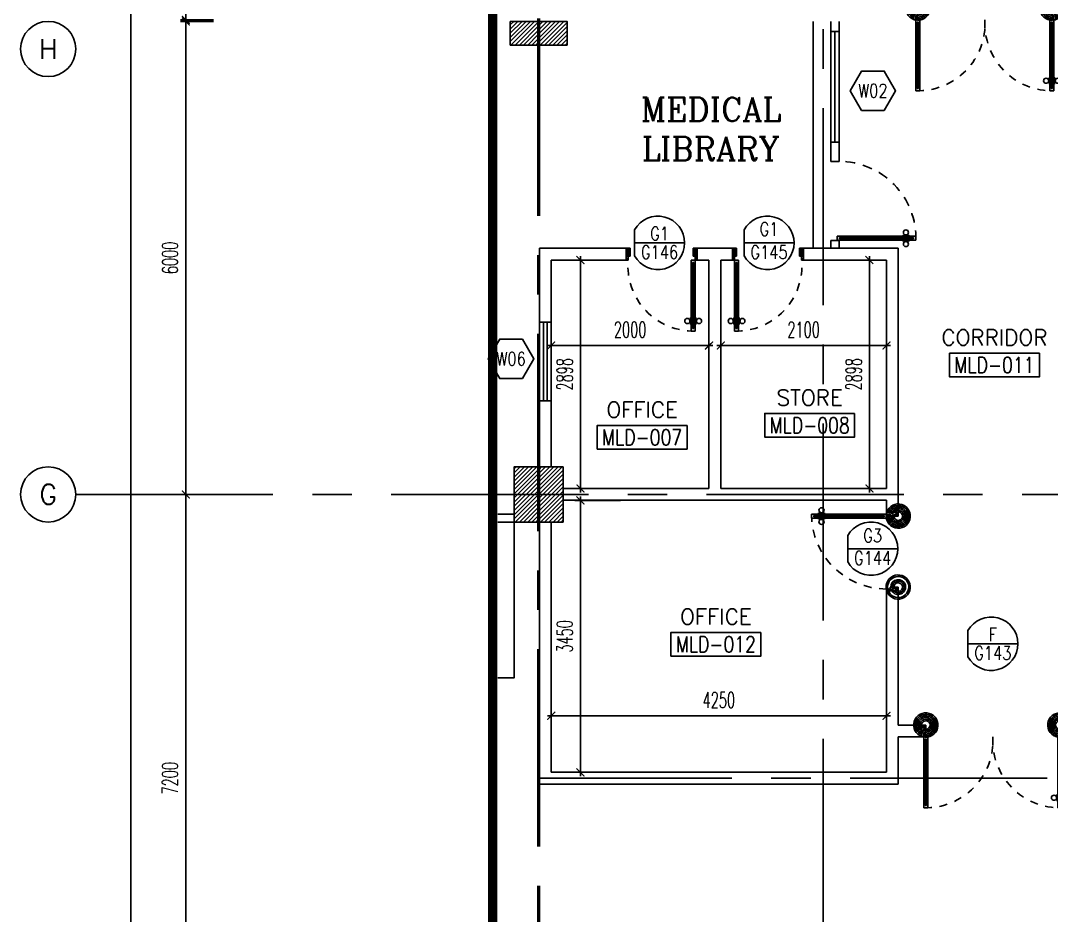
# Model space of a CAD drawing. Extents: x 417866.9 to 417960.2, y 43448 to 43538.2.
# Drawn here: x 417866.92 to 417879.99, y 43483.13 to 43494.48 of the extents above; entities that cross this region are included whole.
import ezdxf
from ezdxf.enums import TextEntityAlignment as Align

# ---------------------------------------------------------------- set-up
doc = ezdxf.new("R2010")
doc.units = 0
doc.header["$MEASUREMENT"] = 0
doc.header["$PDMODE"] = 3
doc.header["$PDSIZE"] = 0.1
for name, pattern in [('CENTER2', [1.125, 0.75, -0.125, 0.125, -0.125]), ('CENTERX2', [4, 2.5, -0.5, 0.5, -0.5]), ('HIDDEN', [0.375, 0.25, -0.125])]:
    doc.linetypes.add(name, pattern=pattern)
doc.layers.get('0').update_dxf_attribs({"linetype": 'CONTINUOUS'})
doc.layers.get('DEFPOINTS').update_dxf_attribs({"linetype": 'CONTINUOUS'})
for name, color, linetype in [('AX-CR', 2, 'CONTINUOUS'), ('AX-DIM', 4, 'CONTINUOUS'), ('AX-TXT', 6, 'CONTINUOUS'), ('AXES', 11, 'CENTERX2'), ('COL', 2, 'CONTINUOUS'), ('DIM', 4, 'CONTINUOUS'), ('DOOR', 4, 'CONTINUOUS'), ('DOOR-CR', 2, 'CONTINUOUS'), ('DOOR-NO', 3, 'CONTINUOUS'), ('EJ', 8, 'CONTINUOUS'), ('ELEV', 2, 'CONTINUOUS'), ('HAT', 8, 'CONTINUOUS'), ('IND-ES-TXT', 4, 'CONTINUOUS'), ('RM-BOX', 2, 'CONTINUOUS'), ('RM-NAME', 2, 'CONTINUOUS'), ('RM-NO', 2, 'CONTINUOUS'), ('SHAFT', 7, 'CONTINUOUS'), ('WALL', 2, 'CONTINUOUS'), ('WIN', 5, 'CONTINUOUS'), ('WIN-BOX', 3, 'CONTINUOUS'), ('WIN-NO', 5, 'CONTINUOUS')]:
    doc.layers.add(name, color=color, linetype=linetype)
doc.layers.get('EJ').off()
doc.styles.add('ROMANC', font='romanc', dxfattribs={"height": 0.1})
doc.styles.add('ROMANS', font='ROMANS.shx', dxfattribs={"width": 0.6})
doc.dimstyles.new('STANDARD in', dxfattribs={"dimtxt": 0.2, "dimasz": 0.1, "dimexe": 0.07, "dimexo": 0.05, "dimgap": 0.1, "dimtad": 1, "dimdec": 0, "dimlfac": 1000, "dimzin": 0, "dimdsep": 46, "dimtxsty": 'ROMANS', "dimblk": 'ARCHTICK', "dimcen": 0.05, "dimdle": 0.05, "dimclrd": 4, "dimclre": 4, "dimclrt": 2, "dimadec": 0, "dimazin": 0, "dimtfac": 1, "dimtdec": 0, "dimtmove": 2, "dimatfit": 3, "dimfxl": 0, "dimtolj": 1, "dimtzin": 0, "dimarcsym": 0})

# ---------------------------------------------------------------- blocks, each defined once
blk = doc.blocks.new('A$C272A55A0')
at = {"layer": 'DOOR', "color": 0, "linetype": 'ByBlock'}
for p, q in [((0, 900), (0, 1050)), ((50, 1050), (0, 1050)), ((50, 950), (50, 1050)), ((1750, 950), (1750, 1050)), ((1750, 1050), (1800, 1050)), ((1800, 1050), (1800, 900)), ((25, 950), (50, 950)), ((25, 900), (25, 950)), ((1775, 950), (1750, 950)), ((1775, 900), (1775, 950)), ((0, 900), (25, 900)), ((75, 900), (25, 900)), ((25, 850), (25, 900)), ((42, 850), (25, 850)), ((58, 870), (42, 870)), ((42, 870), (42, 850)), ((58, 850), (58, 870)), ((75, 850), (58, 850)), ((75, 900), (75, 850)), ((1725, 900), (1775, 900)), ((1725, 900), (1725, 850)), ((1725, 850), (1742, 850)), ((1742, 870), (1758, 870)), ((1742, 850), (1742, 870)), ((1758, 870), (1758, 850)), ((1758, 850), (1775, 850)), ((1800, 900), (1775, 900)), ((1775, 850), (1775, 900)), ((1718, 160), (1709, 160)), ((1709, 95), (1709, 160)), ((1725, 173), (1718, 173)), ((1718, 173), (1718, 83)), ((1718, 95), (1718, 160)), ((1775, 173), (1782, 173)), ((1782, 173), (1782, 83)), ((1782, 160), (1791, 160)), ((1782, 95), (1782, 160)), ((1791, 95), (1791, 160)), ((25, 50), (42, 50)), ((25, 50), (25, 0)), ((25, 0), (75, 0)), ((75, 0), (25, 0)), ((42, 50), (42, 30)), ((42, 30), (58, 30)), ((58, 50), (75, 50)), ((58, 50), (58, 30)), ((75, 50), (75, 0)), ((1718, 95), (1709, 95)), ((1725, 83), (1718, 83)), ((1742, 50), (1725, 50)), ((1725, 50), (1725, 0)), ((1775, 0), (1725, 0)), ((1725, 0), (1775, 0)), ((1742, 50), (1742, 30)), ((1758, 30), (1742, 30)), ((1775, 50), (1758, 50)), ((1758, 50), (1758, 30)), ((1775, 83), (1782, 83)), ((1775, 50), (1775, 0)), ((1782, 95), (1791, 95))]:
    blk.add_line(p, q, dxfattribs=at)
at = {"layer": 'DOOR', "color": 9, "linetype": 'ByBlock'}
for p, q in [((50, 1050), (0, 1010)), ((50, 1050), (0, 937)), ((50, 1050), (37, 950)), ((1750, 1050), (1800, 1010)), ((1750, 1050), (1800, 937)), ((1750, 1050), (1763, 950))]:
    blk.add_line(p, q, dxfattribs=at)
at = {"layer": 'DOOR', "linetype": 'ByBlock'}
for p, q in [((25, 850), (25, 50)), ((42, 850), (42, 50)), ((58, 850), (58, 50)), ((75, 50), (75, 850)), ((1725, 50), (1725, 850)), ((1742, 850), (1742, 50)), ((1758, 850), (1758, 50)), ((1775, 850), (1775, 50))]:
    blk.add_line(p, q, dxfattribs=at)
at = {"layer": 'DOOR', "color": 0, "linetype": 'ByBlock'}
for centre in [(1676, 128), (1824, 128)]:
    blk.add_circle(centre, 32.4, dxfattribs=at)
at = {"layer": 'DOOR', "color": 9, "linetype": 'ByBlock'}
for centre, radius, start, end in [((50, 1050), 34.4, 180, 270), ((50, 1050), 14.4, 180, 270), ((1750, 1050), 14.4, 270, 0), ((1750, 1050), 34.4, 270, 0), ((50, 1050), 54.4, 203.2074, 270), ((50, 1050), 74.4, 227.7764, 270), ((50, 1050), 94.4, 238.0182, 270), ((50, 1050), 114, 244.0838, 257.3774), ((50, 1050), 134, 248.1598, 259.28), ((1750, 1050), 54.4, 270, 336.7926), ((1750, 1050), 74.4, 270, 312.2236), ((1750, 1050), 94.4, 270, 301.9818), ((1750, 1050), 114, 282.6226, 295.9162), ((1750, 1050), 134, 280.72, 291.8402), ((50, 1050), 154, 251.1053, 256.2858), ((1750, 1050), 154, 283.7142, 288.8947)]:
    blk.add_arc(centre, radius, start, end, dxfattribs=at)
at = {"layer": 'DOOR', "linetype": 'HIDDEN', "ltscale": 0.5}
for centre, start, end in [((50, 851), 268.3174, 3.2965), ((1750, 851), 176.7035, 271.6826)]:
    blk.add_arc(centre, 851, start, end, dxfattribs=at)
at = {"layer": 'WALL', "linetype": 'ByBlock'}
blk.add_line((1800, 900), (1800, 1050), dxfattribs=at)
blk = doc.blocks.new('RM1')
at = {"layer": 'RM-BOX'}
blk.add_lwpolyline([(570, -200), (-570, -200), (-570, -500), (570, -500)], close=True, dxfattribs=at)
at = {"layer": 'RM-NAME', "style": 'ROMANS'}
for tag, p in [('ROOMNAME1', (0, 324)), ('ROOMNAME2', (0, 0))]:
    blk.add_attdef(tag, text='', height=200, dxfattribs=at).set_placement(p, align=Align.MIDDLE)
at = {"layer": 'RM-NO', "style": 'ROMANS', "width": 0.8}
blk.add_attdef('ROOMNO', text='', height=200, dxfattribs=at).set_placement((0, -350), align=Align.MIDDLE)
blk = doc.blocks.new('WW1')
at = {"layer": 'WIN-BOX'}
blk.add_lwpolyline([(144, -250), (289, 0), (144, 250), (-144, 250), (-289, 0), (-144, -250)], close=True, dxfattribs=at)
at = {"layer": 'WIN-NO', "style": 'ROMANS', "width": 0.8}
blk.add_attdef('W00', text='', height=170, dxfattribs=at).set_placement((0, 0), align=Align.MIDDLE)
blk = doc.blocks.new('DD1')
at = {"layer": 'DOOR-CR'}
blk.add_line((-316, 0), (316, 0), dxfattribs=at)
blk.add_lwpolyline([(-316, -166, 3.820224), (-316, 166)], format="xyb", close=True, dxfattribs=at)
at = {"layer": 'DOOR-NO', "color": 255, "style": 'ROMANS'}
for tag, width, p in [('G', 0.8, (-22, 156)), ('0000', 0.7, (-22, -136))]:
    blk.add_attdef(tag, text='', height=196, dxfattribs=dict(at, width=width)).set_placement(p, align=Align.MIDDLE)
blk = doc.blocks.new('C11')
at = {"layer": 'HAT'}
h = blk.add_hatch(dxfattribs=at)
h.set_pattern_fill('ANSI31', color=256, scale=300, style=0)
h.set_pattern_definition([(45, (-383765.23, -62181), (-26.5165043, 26.5165043), [])])
h.paths.add_polyline_path([(-20, 350), (-20, 700), (-320, 700), (-320, 350)])
h.paths.add_polyline_path([(-320, 0), (-20, 0), (-20, 350), (-320, 350)])
h = blk.add_hatch(dxfattribs=at)
h.set_pattern_fill('ANSI31', color=256, scale=300, style=0)
h.set_pattern_definition([(45, (-383445.23, -62181), (-26.5165043, 26.5165043), [])])
h.paths.add_polyline_path([(300, 350), (300, 700), (0, 700), (0, 350)])
h.paths.add_polyline_path([(0, 0), (300, 0), (300, 350), (0, 350)])
at = {"layer": 'COL'}
for points in [[(-20, 700), (-20, 0), (-320, 0), (-320, 700)], [(300, 700), (300, 0), (0, 0), (0, 700)]]:
    blk.add_lwpolyline(points, close=True, dxfattribs=at)
blk = doc.blocks.new('DOOR90')
at = {"layer": 'DOOR', "color": 7, "linetype": 'ByBlock'}
for p, q in [((-150, 0), (0, 0)), ((-150, 0), (-150, -25)), ((0, -50), (-114, 0)), ((0, -50), (-40, 0)), ((0, -50), (0, 0)), ((-1000, -25), (-1050, -25)), ((-1050, -75), (-1050, -25)), ((-1050, -25), (-1050, -75)), ((-1000, -75), (-1050, -75)), ((-1000, -42), (-1020, -42)), ((-1020, -42), (-1020, -58)), ((-1000, -58), (-1020, -58)), ((-1000, -25), (-1000, -42)), ((-1000, -58), (-1000, -75)), ((-878, -18), (-968, -18)), ((-968, -25), (-968, -18)), ((-968, -75), (-968, -82)), ((-878, -82), (-968, -82)), ((-955, -9), (-890, -9)), ((-955, -18), (-955, -9)), ((-955, -18), (-890, -18)), ((-955, -82), (-890, -82)), ((-955, -82), (-955, -91)), ((-955, -91), (-890, -91)), ((-890, -18), (-890, -9)), ((-890, -82), (-890, -91)), ((-878, -25), (-878, -18)), ((-878, -75), (-878, -82)), ((-200, -25), (-150, -25)), ((-200, -42), (-200, -25)), ((-180, -42), (-200, -42)), ((-200, -58), (-180, -58)), ((-200, -75), (-200, -58)), ((-150, -75), (-200, -75)), ((-180, -58), (-180, -42)), ((-150, -25), (-100, -25)), ((-150, -75), (-150, -25)), ((-100, -25), (-100, -50)), ((0, -50), (-100, -37)), ((-100, -50), (0, -50)), ((-150, -875), (-100, -875)), ((-150, -900), (-150, -875)), ((-150, -900), (0, -900)), ((0, -900), (-150, -900)), ((0, -850), (-114, -900)), ((-100, -875), (-100, -850)), ((0, -850), (-100, -863)), ((-100, -850), (0, -850)), ((0, -850), (-40, -900)), ((0, -850), (0, -900))]:
    blk.add_line(p, q, dxfattribs=at)
at = {"layer": 'DOOR', "linetype": 'ByBlock'}
for p, q in [((-200, -25), (-1000, -25)), ((-200, -42), (-1000, -42)), ((-200, -58), (-1000, -58)), ((-1000, -75), (-200, -75))]:
    blk.add_line(p, q, dxfattribs=at)
at = {"layer": 'DOOR', "color": 7, "linetype": 'ByBlock'}
for centre in [(-923, 24), (-923, -124)]:
    blk.add_circle(centre, 32.4, dxfattribs=at)
for centre, radius, start, end in [((0, -50), 154, 161.1053, 166.2858), ((0, -50), 94.4, 148.0182, 180), ((0, -50), 134, 158.1598, 169.28), ((0, -50), 114, 154.0838, 167.3774), ((0, -50), 74.4, 137.7764, 180), ((0, -50), 54.4, 113.2074, 180), ((0, -50), 34.4, 90, 180), ((0, -50), 14.4, 90, 180), ((0, -850), 154, 193.7142, 198.8947), ((0, -850), 134, 190.72, 201.8402), ((0, -850), 94.4, 180, 211.9818), ((0, -850), 74.4, 180, 222.2236), ((0, -850), 54.4, 180, 246.7926), ((0, -850), 34.4, 180, 270), ((0, -850), 14.4, 180, 270)]:
    blk.add_arc(centre, radius, start, end, dxfattribs=at)
at = {"layer": 'DOOR', "linetype": 'HIDDEN', "ltscale": 0.5}
blk.add_arc((-222, -50), 828, 178.2701, 275.003, dxfattribs=at)
blk = doc.blocks.new('DOOR1000')
at = {"layer": 'DOOR', "color": 7, "linetype": 'ByBlock'}
for p, q in [((-150, 0), (0, 0)), ((-150, 0), (-150, -25)), ((0, -50), (-114, 0)), ((0, -50), (-40, 0)), ((0, -50), (0, 0)), ((-1100, -25), (-1100, -75)), ((-1100, -75), (-1100, -25)), ((-1050, -25), (-1100, -25)), ((-1050, -75), (-1100, -75)), ((-1070, -42), (-1070, -58)), ((-1050, -42), (-1070, -42)), ((-1050, -58), (-1070, -58)), ((-1050, -25), (-1050, -42)), ((-1050, -58), (-1050, -75)), ((-1018, -25), (-1018, -18)), ((-928, -18), (-1018, -18)), ((-1018, -75), (-1018, -82)), ((-928, -82), (-1018, -82)), ((-1005, -18), (-1005, -9)), ((-1005, -9), (-940, -9)), ((-1005, -18), (-940, -18)), ((-1005, -82), (-1005, -91)), ((-1005, -82), (-940, -82)), ((-1005, -91), (-940, -91)), ((-940, -18), (-940, -9)), ((-940, -82), (-940, -91)), ((-928, -25), (-928, -18)), ((-928, -75), (-928, -82)), ((-200, -25), (-150, -25)), ((-200, -42), (-200, -25)), ((-180, -42), (-200, -42)), ((-200, -58), (-180, -58)), ((-200, -75), (-200, -58)), ((-150, -75), (-200, -75)), ((-180, -58), (-180, -42)), ((-150, -25), (-100, -25)), ((-150, -75), (-150, -25)), ((-100, -25), (-100, -50)), ((0, -50), (-100, -37)), ((-100, -50), (0, -50)), ((-150, -975), (-100, -975)), ((-150, -1000), (-150, -975)), ((-150, -1000), (0, -1000)), ((0, -1000), (-150, -1000)), ((0, -950), (-114, -1000)), ((-100, -975), (-100, -950)), ((0, -950), (-100, -963)), ((-100, -950), (0, -950)), ((0, -950), (-40, -1000)), ((0, -950), (0, -1000))]:
    blk.add_line(p, q, dxfattribs=at)
at = {"layer": 'DOOR', "linetype": 'ByBlock'}
for p, q in [((-200, -25), (-1050, -25)), ((-200, -42), (-1050, -42)), ((-200, -58), (-1050, -58)), ((-1050, -75), (-200, -75))]:
    blk.add_line(p, q, dxfattribs=at)
at = {"layer": 'DOOR', "color": 7, "linetype": 'ByBlock'}
for centre in [(-973, 24), (-973, -124)]:
    blk.add_circle(centre, 32.4, dxfattribs=at)
for centre, radius, start, end in [((0, -50), 154, 161.1053, 166.2858), ((0, -50), 94.4, 148.0182, 180), ((0, -50), 134, 158.1598, 169.28), ((0, -50), 114, 154.0838, 167.3774), ((0, -50), 74.4, 137.7764, 180), ((0, -50), 54.4, 113.2074, 180), ((0, -50), 34.4, 90, 180), ((0, -50), 14.4, 90, 180), ((0, -950), 154, 193.7142, 198.8947), ((0, -950), 134, 190.72, 201.8402), ((0, -950), 94.4, 180, 211.9818), ((0, -950), 74.4, 180, 222.2236), ((0, -950), 54.4, 180, 246.7926), ((0, -950), 34.4, 180, 270), ((0, -950), 14.4, 180, 270)]:
    blk.add_arc(centre, radius, start, end, dxfattribs=at)
at = {"layer": 'DOOR', "linetype": 'HIDDEN', "ltscale": 0.5}
blk.add_arc((-150, -25), 950, 180, 270, dxfattribs=at)
blk = doc.blocks.new('_ARCHTICK')
at = {"color": 0, "linetype": 'ByBlock', "const_width": 0.15}
blk.add_lwpolyline([(-0.5, -0.5), (0.5, 0.5)], dxfattribs=at)
blk = doc.blocks.new('*D361')
at = {"layer": 'DEFPOINTS', "color": 0}
for p in [(417873.647, 43490.661), (417875.647, 43490.363), (417875.647, 43490.347)]:
    blk.add_point(p, dxfattribs=at)
at = {"layer": 'DIM', "color": 4, "lineweight": -2}
for p, q in [((417873.647, 43490.611), (417873.647, 43490.293)), ((417875.647, 43490.397), (417875.647, 43490.433)), ((417873.597, 43490.363), (417875.697, 43490.363))]:
    blk.add_line(p, q, dxfattribs=at)
at = {"layer": 'DIM', "color": 4, "lineweight": -2, "xscale": 0.1, "yscale": 0.1, "zscale": 0.1, "rotation": 180}
blk.add_blockref('_ARCHTICK', (417873.647, 43490.363), dxfattribs=at)
at = {"layer": 'DIM', "color": 4, "lineweight": -2, "xscale": 0.1, "yscale": 0.1, "zscale": 0.1}
blk.add_blockref('_ARCHTICK', (417875.647, 43490.363), dxfattribs=at)
at = {"layer": 'DIM', "color": 2, "insert": (417874.647, 43490.563), "char_height": 0.2, "attachment_point": 5, "style": 'ROMANS'}
blk.add_mtext('\\A1;2000', dxfattribs=at)
blk = doc.blocks.new('*D362')
at = {"layer": 'DEFPOINTS', "color": 0}
for p in [(417873.838, 43491.447), (417873.838, 43488.549), (417874.017, 43488.549)]:
    blk.add_point(p, dxfattribs=at)
at = {"layer": 'DIM', "color": 4, "lineweight": -2}
for p, q in [((417874.017, 43491.497), (417874.017, 43488.499)), ((417873.888, 43491.447), (417874.087, 43491.447)), ((417873.888, 43488.549), (417874.087, 43488.549))]:
    blk.add_line(p, q, dxfattribs=at)
at = {"layer": 'DIM', "color": 4, "lineweight": -2, "xscale": 0.1, "yscale": 0.1, "zscale": 0.1}
for p, rotation in [((417874.017, 43491.447), 90), ((417874.017, 43488.549), 270)]:
    blk.add_blockref('_ARCHTICK', p, dxfattribs=dict(at, rotation=rotation))
at = {"layer": 'DIM', "color": 2, "insert": (417873.817, 43489.998), "char_height": 0.2, "attachment_point": 5, "rotation": 90, "style": 'ROMANS'}
blk.add_mtext('\\A1;2898', dxfattribs=at)
blk = doc.blocks.new('*D363')
at = {"layer": 'DEFPOINTS', "color": 0}
for p in [(417877.897, 43490.363), (417875.797, 43489.998), (417877.897, 43489.998)]:
    blk.add_point(p, dxfattribs=at)
at = {"layer": 'DIM', "color": 4, "lineweight": -2}
for p, q in [((417875.797, 43490.048), (417875.797, 43490.433)), ((417877.897, 43490.048), (417877.897, 43490.433)), ((417875.747, 43490.363), (417877.947, 43490.363))]:
    blk.add_line(p, q, dxfattribs=at)
at = {"layer": 'DIM', "color": 4, "lineweight": -2, "xscale": 0.1, "yscale": 0.1, "zscale": 0.1, "rotation": 180}
blk.add_blockref('_ARCHTICK', (417875.797, 43490.363), dxfattribs=at)
at = {"layer": 'DIM', "color": 4, "lineweight": -2, "xscale": 0.1, "yscale": 0.1, "zscale": 0.1}
blk.add_blockref('_ARCHTICK', (417877.897, 43490.363), dxfattribs=at)
at = {"layer": 'DIM', "color": 2, "insert": (417876.847, 43490.563), "char_height": 0.2, "attachment_point": 5, "style": 'ROMANS'}
blk.add_mtext('\\A1;2100', dxfattribs=at)
blk = doc.blocks.new('*D364')
at = {"layer": 'DEFPOINTS', "color": 0}
for p in [(417877.681, 43491.447), (417877.681, 43488.549), (417877.681, 43488.549)]:
    blk.add_point(p, dxfattribs=at)
at = {"layer": 'DIM', "color": 4, "lineweight": -2}
for p, q in [((417877.681, 43491.497), (417877.681, 43488.499)), ((417877.631, 43491.447), (417877.611, 43491.447)), ((417877.631, 43488.549), (417877.611, 43488.549))]:
    blk.add_line(p, q, dxfattribs=at)
at = {"layer": 'DIM', "color": 4, "lineweight": -2, "xscale": 0.1, "yscale": 0.1, "zscale": 0.1}
for p, rotation in [((417877.681, 43491.447), 90), ((417877.681, 43488.549), 270)]:
    blk.add_blockref('_ARCHTICK', p, dxfattribs=dict(at, rotation=rotation))
at = {"layer": 'DIM', "color": 2, "insert": (417877.481, 43489.998), "char_height": 0.2, "attachment_point": 5, "rotation": 90, "style": 'ROMANS'}
blk.add_mtext('\\A1;2898', dxfattribs=at)
blk = doc.blocks.new('*D365')
at = {"layer": 'DEFPOINTS', "color": 0}
for p in [(417874.576, 43488.399), (417874.017, 43484.949), (417874.576, 43484.949)]:
    blk.add_point(p, dxfattribs=at)
at = {"layer": 'DIM', "color": 4, "lineweight": -2}
for p, q in [((417874.526, 43488.399), (417873.947, 43488.399)), ((417874.017, 43488.449), (417874.017, 43484.899)), ((417874.526, 43484.949), (417873.947, 43484.949))]:
    blk.add_line(p, q, dxfattribs=at)
at = {"layer": 'DIM', "color": 4, "lineweight": -2, "xscale": 0.1, "yscale": 0.1, "zscale": 0.1}
for p, rotation in [((417874.017, 43488.399), 90), ((417874.017, 43484.949), 270)]:
    blk.add_blockref('_ARCHTICK', p, dxfattribs=dict(at, rotation=rotation))
at = {"layer": 'DIM', "color": 2, "insert": (417873.817, 43486.674), "char_height": 0.2, "attachment_point": 5, "rotation": 90, "style": 'ROMANS'}
blk.add_mtext('\\A1;3450', dxfattribs=at)
blk = doc.blocks.new('*D366')
at = {"layer": 'DEFPOINTS', "color": 0}
for p in [(417877.897, 43485.666), (417873.647, 43485.491), (417877.897, 43485.491)]:
    blk.add_point(p, dxfattribs=at)
at = {"layer": 'DIM', "color": 4, "lineweight": -2}
for p, q in [((417873.647, 43485.541), (417873.647, 43485.736)), ((417877.897, 43485.541), (417877.897, 43485.736)), ((417873.597, 43485.666), (417877.947, 43485.666))]:
    blk.add_line(p, q, dxfattribs=at)
at = {"layer": 'DIM', "color": 4, "lineweight": -2, "xscale": 0.1, "yscale": 0.1, "zscale": 0.1, "rotation": 180}
blk.add_blockref('_ARCHTICK', (417873.647, 43485.666), dxfattribs=at)
at = {"layer": 'DIM', "color": 4, "lineweight": -2, "xscale": 0.1, "yscale": 0.1, "zscale": 0.1}
blk.add_blockref('_ARCHTICK', (417877.897, 43485.666), dxfattribs=at)
at = {"layer": 'DIM', "color": 2, "insert": (417875.772, 43485.866), "char_height": 0.2, "attachment_point": 5, "style": 'ROMANS'}
blk.add_mtext('\\A1;4250', dxfattribs=at)
blk = doc.blocks.new('AXR')
at = {"layer": 'AX-CR'}
blk.add_circle((350, 0), 350, dxfattribs=at)
at = {"layer": 'AX-TXT', "style": 'ROMANS'}
blk.add_attdef('AX', text='', height=250, dxfattribs=at).set_placement((350, 0), align=Align.MIDDLE)
blk = doc.blocks.new('*D412')
at = {"layer": 'AX-DIM', "color": 4, "lineweight": -2}
for p, q in [((417868.313, 43525.994), (417868.313, 43466.574)), ((417872.682, 43525.944), (417868.243, 43525.944)), ((417878.896, 43466.624), (417868.243, 43466.624))]:
    blk.add_line(p, q, dxfattribs=at)
at = {"layer": 'DEFPOINTS', "color": 0}
for p in [(417872.732, 43525.944), (417868.313, 43466.624), (417878.946, 43466.624)]:
    blk.add_point(p, dxfattribs=at)
at = {"layer": 'AX-DIM', "color": 4, "lineweight": -2, "xscale": 0.1, "yscale": 0.1, "zscale": 0.1}
for p, rotation in [((417868.313, 43525.944), 90), ((417868.313, 43466.624), 270)]:
    blk.add_blockref('_ARCHTICK', p, dxfattribs=dict(at, rotation=rotation))
at = {"layer": 'AX-DIM', "color": 2, "insert": (417868.113, 43496.284), "char_height": 0.2, "attachment_point": 5, "rotation": 90, "style": 'ROMANS'}
blk.add_mtext('\\A1;59320', dxfattribs=at)
blk = doc.blocks.new('*D419')
at = {"layer": 'AX-DIM', "color": 4, "lineweight": -2}
for p, q in [((417869.013, 43498.144), (417869.013, 43494.444)), ((417869.363, 43498.094), (417868.943, 43498.094)), ((417869.363, 43494.494), (417868.943, 43494.494))]:
    blk.add_line(p, q, dxfattribs=at)
at = {"layer": 'DEFPOINTS', "color": 0}
for p in [(417869.413, 43498.094), (417869.013, 43494.494), (417869.413, 43494.494)]:
    blk.add_point(p, dxfattribs=at)
at = {"layer": 'AX-DIM', "color": 4, "lineweight": -2, "xscale": 0.1, "yscale": 0.1, "zscale": 0.1}
for p, rotation in [((417869.013, 43498.094), 90), ((417869.013, 43494.494), 270)]:
    blk.add_blockref('_ARCHTICK', p, dxfattribs=dict(at, rotation=rotation))
at = {"layer": 'AX-DIM', "color": 2, "insert": (417868.813, 43496.294), "char_height": 0.2, "attachment_point": 5, "rotation": 90, "style": 'ROMANS'}
blk.add_mtext('\\A1;3600', dxfattribs=at)
blk = doc.blocks.new('*D420')
at = {"layer": 'AX-DIM', "color": 4, "lineweight": -2}
for p, q in [((417869.363, 43488.474), (417868.943, 43488.474)), ((417869.013, 43488.524), (417869.013, 43481.224)), ((417869.363, 43481.274), (417868.943, 43481.274))]:
    blk.add_line(p, q, dxfattribs=at)
at = {"layer": 'DEFPOINTS', "color": 0}
for p in [(417869.413, 43488.474), (417869.013, 43481.274), (417869.413, 43481.274)]:
    blk.add_point(p, dxfattribs=at)
at = {"layer": 'AX-DIM', "color": 4, "lineweight": -2, "xscale": 0.1, "yscale": 0.1, "zscale": 0.1}
for p, rotation in [((417869.013, 43488.474), 90), ((417869.013, 43481.274), 270)]:
    blk.add_blockref('_ARCHTICK', p, dxfattribs=dict(at, rotation=rotation))
at = {"layer": 'AX-DIM', "color": 2, "insert": (417868.813, 43484.874), "char_height": 0.2, "attachment_point": 5, "rotation": 90, "style": 'ROMANS'}
blk.add_mtext('\\A1;7200', dxfattribs=at)
blk = doc.blocks.new('*D423')
at = {"layer": 'AX-DIM', "color": 4, "lineweight": -2}
for p, q in [((417869.363, 43494.474), (417868.943, 43494.474)), ((417869.013, 43494.524), (417869.013, 43488.424)), ((417869.363, 43488.474), (417868.943, 43488.474))]:
    blk.add_line(p, q, dxfattribs=at)
at = {"layer": 'DEFPOINTS', "color": 0}
for p in [(417869.413, 43494.474), (417869.013, 43488.474), (417869.413, 43488.474)]:
    blk.add_point(p, dxfattribs=at)
at = {"layer": 'AX-DIM', "color": 4, "lineweight": -2, "xscale": 0.1, "yscale": 0.1, "zscale": 0.1}
for p, rotation in [((417869.013, 43494.474), 90), ((417869.013, 43488.474), 270)]:
    blk.add_blockref('_ARCHTICK', p, dxfattribs=dict(at, rotation=rotation))
at = {"layer": 'AX-DIM', "color": 2, "insert": (417868.813, 43491.474), "char_height": 0.2, "attachment_point": 5, "rotation": 90, "style": 'ROMANS'}
blk.add_mtext('\\A1;6000', dxfattribs=at)

msp = doc.modelspace()

# ---------------------------------------------------------------- hatches: boundary and pattern name
at = {"layer": 'HAT'}
h = msp.add_hatch(dxfattribs=at)
h.set_pattern_fill('ANSI31', color=256, scale=0.3, style=0)
h.set_pattern_definition([(45, (417489.731385, 43455.643322), (-0.0265165043, 0.0265165043), [])])
h.paths.add_polyline_path([(417873.1266, 43494.1743), (417873.4766, 43494.1743), (417873.4766, 43494.4743), (417873.1266, 43494.4743)])
h = msp.add_hatch(dxfattribs=at)
h.set_pattern_fill('ANSI31', color=256, scale=0.3, style=0)
h.set_pattern_definition([(45, (417490.101385, 43455.643322), (-0.0265165043, 0.0265165043), [])])
h.paths.add_polyline_path([(417873.4966, 43494.1743), (417873.8466, 43494.1743), (417873.8466, 43494.4743), (417873.4966, 43494.4743)])

# ---------------------------------------------------------------- linework, layer by layer
at = {"layer": 'AXES'}
for p, q in [((417873.4766, 43460.01), (417873.4766, 43537.1991)), ((417873.4966, 43460.01), (417873.4966, 43537.1991)), ((417877.0966, 43466.8743), (417877.0966, 43525.6943)), ((417867.6171, 43488.4743), (417889.6966, 43488.4743)), ((417947.9366, 43484.8743), (417873.4766, 43484.8743))]:
    msp.add_line(p, q, dxfattribs=at)
at = {"layer": 'COL'}
for points in [[(417873.1266, 43494.4743), (417873.1266, 43494.1743), (417873.4766, 43494.1743), (417873.4766, 43494.4743)], [(417873.4966, 43494.4743), (417873.4966, 43494.1743), (417873.8466, 43494.1743), (417873.8466, 43494.4743)]]:
    msp.add_lwpolyline(points, close=True, dxfattribs=at)
at = {"layer": 'DIM'}
msp.add_line((417876.9699, 43491.5968), (417876.9699, 43494.4743), dxfattribs=at)
at = {"layer": 'DOOR', "linetype": 'ByBlock'}
for p, q in [((417877.2716, 43491.7489), (417877.3216, 43491.7489)), ((417877.2716, 43491.7489), (417877.2716, 43491.6989)), ((417877.3216, 43491.7319), (417877.3016, 43491.7319)), ((417877.3016, 43491.7319), (417877.3016, 43491.7159)), ((417878.2216, 43491.7489), (417877.3216, 43491.7489)), ((417877.3216, 43491.7489), (417877.3216, 43491.7319)), ((417877.3216, 43491.7319), (417878.2216, 43491.7319)), ((417878.0992, 43491.7561), (417878.1892, 43491.7561)), ((417878.0992, 43491.7489), (417878.0992, 43491.7561)), ((417878.1766, 43491.7651), (417878.1118, 43491.7651)), ((417878.1118, 43491.7561), (417878.1118, 43491.7651)), ((417878.1766, 43491.7561), (417878.1118, 43491.7561)), ((417878.1766, 43491.7561), (417878.1766, 43491.7651)), ((417878.1892, 43491.7489), (417878.1892, 43491.7561)), ((417878.2216, 43491.7489), (417878.2716, 43491.7489)), ((417878.2216, 43491.7319), (417878.2216, 43491.7489)), ((417878.2216, 43491.7319), (417878.2416, 43491.7319)), ((417878.2416, 43491.7159), (417878.2416, 43491.7319)), ((417878.2716, 43491.7489), (417878.2716, 43491.6989)), ((417878.2716, 43491.6989), (417878.2716, 43491.7489)), ((417877.3216, 43491.6989), (417877.2716, 43491.6989)), ((417877.3016, 43491.7159), (417877.3216, 43491.7159)), ((417877.3216, 43491.7159), (417878.2216, 43491.7159)), ((417877.3216, 43491.7159), (417877.3216, 43491.6989)), ((417877.3216, 43491.6989), (417878.2216, 43491.6989)), ((417878.0992, 43491.6989), (417878.0992, 43491.6917)), ((417878.0992, 43491.6917), (417878.1892, 43491.6917)), ((417878.1766, 43491.6917), (417878.1118, 43491.6917)), ((417878.1118, 43491.6917), (417878.1118, 43491.6827)), ((417878.1766, 43491.6827), (417878.1118, 43491.6827)), ((417878.1766, 43491.6917), (417878.1766, 43491.6827)), ((417878.1892, 43491.6989), (417878.1892, 43491.6917)), ((417878.2216, 43491.7159), (417878.2416, 43491.7159)), ((417878.2216, 43491.6989), (417878.2216, 43491.7159)), ((417878.2216, 43491.6989), (417878.2716, 43491.6989))]:
    msp.add_line(p, q, dxfattribs=at)
for centre in [(417878.1442, 43491.7975), (417878.1442, 43491.6504)]:
    msp.add_circle(centre, 0.0324, dxfattribs=at)
at = {"layer": 'DOOR', "linetype": 'HIDDEN', "ltscale": 0.5}
msp.add_arc((417877.2969, 43491.7239), 0.975, 358.53072, 90.01883, dxfattribs=at)
at = {"layer": 'ELEV', "linetype": 'CENTER2', "const_width": 0.12}
msp.add_lwpolyline([(417872.903, 43464.6371), (417872.903, 43528.0943)], dxfattribs=at)
at = {"layer": 'SHAFT', "color": 3, "linetype": 'ByBlock', "ltscale": 0.3}
msp.add_lwpolyline([(417872.9677, 43486.1493), (417873.1766, 43486.1493), (417873.1766, 43488.1243), (417872.9677, 43488.1243)], dxfattribs=at)
at = {"layer": 'WALL'}
for p, q in [((417873.4966, 43490.6606), (417873.4966, 43491.5968)), ((417874.5966, 43491.5968), (417873.4966, 43491.5968)), ((417874.5966, 43491.4468), (417874.5966, 43491.5968)), ((417875.9466, 43491.5968), (417875.4966, 43491.5968)), ((417878.0466, 43491.5968), (417876.8466, 43491.5968)), ((417876.8466, 43491.4468), (417876.8466, 43491.5968)), ((417878.0466, 43491.5968), (417878.0466, 43488.2493)), ((417873.6466, 43490.6606), (417873.6466, 43491.4468)), ((417874.5966, 43491.4468), (417873.6466, 43491.4468)), ((417875.6466, 43491.4468), (417875.4966, 43491.4468)), ((417875.6466, 43488.5493), (417875.6466, 43491.4468)), ((417875.7966, 43488.5493), (417875.7966, 43491.4468)), ((417875.9466, 43491.4468), (417875.7966, 43491.4468)), ((417877.8966, 43491.4468), (417876.8466, 43491.4468)), ((417877.8966, 43491.4468), (417877.8966, 43488.5493)), ((417873.4966, 43490.6606), (417873.6466, 43490.6606)), ((417873.4966, 43489.6606), (417873.6466, 43489.6606)), ((417873.4966, 43488.7243), (417873.4966, 43489.6606)), ((417873.6466, 43488.8243), (417873.6466, 43489.6606)), ((417875.6466, 43488.5493), (417873.7966, 43488.5493)), ((417877.8966, 43488.5493), (417875.7966, 43488.5493)), ((417877.8966, 43488.3993), (417873.7966, 43488.3993)), ((417877.8966, 43488.3993), (417877.8966, 43488.2493)), ((417873.1766, 43488.2243), (417872.9677, 43488.2243)), ((417873.4966, 43484.7993), (417873.4966, 43488.2243)), ((417877.8966, 43488.2493), (417878.0466, 43488.2493)), ((417873.1766, 43488.1243), (417872.9677, 43488.1243)), ((417873.6466, 43484.9493), (417873.6466, 43488.1243)), ((417877.8966, 43487.2493), (417877.8966, 43484.9493)), ((417877.8966, 43487.2493), (417878.0466, 43487.2493)), ((417878.0466, 43487.2493), (417878.0466, 43485.5493)), ((417878.0466, 43485.5493), (417878.3466, 43485.5493)), ((417878.3466, 43485.5493), (417878.3466, 43485.3993)), ((417878.0466, 43485.3993), (417878.0466, 43484.7993)), ((417878.0466, 43485.3993), (417878.3466, 43485.3993)), ((417873.6466, 43484.9493), (417877.8966, 43484.9493)), ((417873.4966, 43484.7993), (417878.0466, 43484.7993))]:
    msp.add_line(p, q, dxfattribs=at)
at = {"layer": 'WIN'}
for p, q in [((417877.1934, 43492.6989), (417877.1934, 43494.4743)), ((417877.2966, 43492.6989), (417877.2966, 43494.4743)), ((417877.1934, 43494.3442), (417877.2966, 43494.3442)), ((417877.2434, 43492.9442), (417877.2434, 43494.3442)), ((417877.2966, 43492.9442), (417877.1934, 43492.9442)), ((417877.1934, 43492.9442), (417877.2966, 43492.9442)), ((417877.2966, 43492.6989), (417877.1934, 43492.6989)), ((417877.1934, 43491.5968), (417877.1934, 43491.6968)), ((417877.2966, 43491.6968), (417877.1934, 43491.6968)), ((417877.2966, 43491.5968), (417877.1934, 43491.5968)), ((417877.2966, 43491.5968), (417877.2966, 43491.6968)), ((417873.4966, 43489.6606), (417873.4966, 43490.6606)), ((417873.5466, 43489.6606), (417873.5466, 43490.6606)), ((417873.5966, 43489.6606), (417873.5966, 43490.6606)), ((417873.6466, 43489.6606), (417873.6466, 43490.6606))]:
    msp.add_line(p, q, dxfattribs=at)

# ---------------------------------------------------------------- block references
at = {"layer": 'AXES', "xscale": 0.001000000047497451, "yscale": 0.0009999999892897904, "zscale": 0.001}
for p, values in [((417866.9171, 43494.1243), {'AX': 'H'}), ((417866.9171, 43488.4743), {'AX': 'G'})]:
    msp.add_blockref('AXR', p, dxfattribs=at).add_auto_attribs(values)
at = {"layer": 'DOOR', "color": 0, "xscale": 0.001000000047497451, "yscale": 0.0009999999892897904, "zscale": 0.001}
for p in [(417878.2466, 43493.594), (417878.3466, 43484.499)]:
    msp.add_blockref('A$C272A55A0', p, dxfattribs=at)
at = {"layer": 'DOOR', "yscale": 0.0009999999892897904, "zscale": 0.001}
for p, xscale, rotation in [((417875.4966, 43491.5968), -0.0009999999892897904, 270), ((417875.9466, 43491.5968), 0.0009999999892897904, 90)]:
    msp.add_blockref('DOOR90', p, dxfattribs=dict(at, xscale=xscale, rotation=rotation))
at = {"layer": 'DOOR', "xscale": 0.001000000047497451, "yscale": 0.0009999999892897904, "zscale": 0.001}
msp.add_blockref('DOOR1000', (417878.0466, 43488.2493), dxfattribs=at)
at = {"layer": 'DOOR-NO'}
ref = msp.add_blockref('DD1', (417875.0203, 43491.6651), dxfattribs=dict(at, xscale=0.001000000047497451, yscale=0.0009999999892897904, zscale=0.001))
ref.add_attrib('G', 'G1', dxfattribs={"height": 0.17, "style": 'ROMANS', "width": 0.8}).set_placement((417875.0203, 43491.783), align=Align.MIDDLE)
ref.add_attrib('000', 'G146', dxfattribs={"height": 0.17, "style": 'ROMANS', "width": 0.8}).set_placement((417875.0203, 43491.5472), align=Align.MIDDLE)
ref = msp.add_blockref('DD1', (417876.4085, 43491.6651), dxfattribs=dict(at, xscale=0.001000000047497451, yscale=0.0009999999892897904, zscale=0.001))
ref.add_attrib('G', 'G1', dxfattribs={"height": 0.17, "style": 'ROMANS', "width": 0.8}).set_placement((417876.4085, 43491.8396), align=Align.MIDDLE)
ref.add_attrib('000', 'G145', dxfattribs={"height": 0.17, "style": 'ROMANS', "width": 0.8}).set_placement((417876.4085, 43491.5472), align=Align.MIDDLE)
ref = msp.add_blockref('DD1', (417877.7223, 43487.7857), dxfattribs=dict(at, xscale=0.001000000047497451, yscale=0.0009999999892897904, zscale=0.001))
ref.add_attrib('G', 'G3', dxfattribs={"height": 0.17, "style": 'ROMANS', "width": 0.8}).set_placement((417877.7223, 43487.9522), align=Align.MIDDLE)
ref.add_attrib('000', 'G144', dxfattribs={"height": 0.17, "style": 'ROMANS', "width": 0.8}).set_placement((417877.7223, 43487.6679), align=Align.MIDDLE)
ref = msp.add_blockref('DD1', (417879.2463, 43486.5803), dxfattribs=dict(at, xscale=0.001000000047497451, yscale=0.0009999999892897904, zscale=0.001))
ref.add_attrib('G', 'F', dxfattribs={"height": 0.17, "style": 'ROMANS', "width": 0.8}).set_placement((417879.2463, 43486.6983), align=Align.MIDDLE)
ref.add_attrib('000', 'G143', dxfattribs={"height": 0.17, "style": 'ROMANS', "width": 0.8}).set_placement((417879.2463, 43486.4625), align=Align.MIDDLE)
at = {"layer": 'EJ', "color": 2, "linetype": 'ByBlock', "xscale": 0.001000000047497451, "yscale": 0.0009999999892897904, "zscale": 0.001}
msp.add_blockref('C11', (417873.4966, 43488.1243), dxfattribs=at)
at = {"layer": 'HAT', "xscale": 0.001000000047497451, "yscale": 0.0009999999892897904, "zscale": 0.001}
for p, values in [((417876.9242, 43489.7015), {'ROOMNO': 'MLD-008', 'ROOMNAME2': 'STORE'}), ((417874.7992, 43489.5485), {'ROOMNO': 'MLD-007', 'ROOMNAME2': 'OFFICE'}), ((417875.7348, 43486.9237), {'ROOMNO': 'MLD-012', 'ROOMNAME2': 'OFFICE'})]:
    msp.add_blockref('RM1', p, dxfattribs=at).add_auto_attribs(values)
at = {"layer": 'IND-ES-TXT', "xscale": 0.001000000047497451, "yscale": 0.0009999999892897904, "zscale": 0.001}
for p, values in [((417877.7253, 43493.595), {'W00': 'W02'}), ((417873.1368, 43490.194), {'W00': 'W06'})]:
    msp.add_blockref('WW1', p, dxfattribs=at).add_auto_attribs(values)
at = {"layer": 'WALL', "xscale": 0.001000000047497451, "yscale": 0.0009999999892897904, "zscale": 0.001}
msp.add_blockref('RM1', (417879.2678, 43490.4647), dxfattribs=at).add_auto_attribs({'ROOMNO': 'MLD-011', 'ROOMNAME2': 'CORRIDOR'})

# ---------------------------------------------------------------- texts
at = {"layer": 'RM-NAME', "color": 2, "style": 'ROMANC'}
for s, p in [('MEDICAL', (417875.671, 43493.3584)), ('LIBRARY', (417875.671, 43492.8584))]:
    msp.add_text(s, height=0.3, dxfattribs=at).set_placement(p, align=Align.MIDDLE)

# ---------------------------------------------------------------- dimensions: what is measured, and where the dimension line sits
at = {"layer": 'AX-DIM'}
for base, p1, p2, picture, middle in [((417868.3128, 43466.6243), (417872.7324, 43525.9443), (417878.9456, 43466.6243), '*D412', (417868.1128, 43496.2843)), ((417869.0128, 43494.4943), (417869.4128, 43498.0943), (417869.4128, 43494.4943), '*D419', (417868.8128, 43496.2943)), ((417869.0128, 43488.4743), (417869.4128, 43494.4743), (417869.4128, 43488.4743), '*D423', (417868.8128, 43491.4743)), ((417869.0128, 43481.2743), (417869.4128, 43488.4743), (417869.4128, 43481.2743), '*D420', (417868.8128, 43484.8743))]:
    dim = msp.add_linear_dim(base=base, p1=p1, p2=p2, angle=270, dimstyle='STANDARD in', dxfattribs=at)
    dim.commit()
    dim.dimension.update_dxf_attribs({"geometry": picture, "text_midpoint": middle})
at = {"layer": 'DIM'}
for base, p1, p2, picture, middle in [((417874.0168214268, 43488.549322081), (417873.8376911456, 43491.446822081), (417873.8376911456, 43488.549322081), '*D362', (417873.8168214268, 43489.9980720811)), ((417877.680843819, 43488.549322081), (417877.680843819, 43491.446822081), (417877.680843819, 43488.549322081), '*D364', (417877.480843819, 43489.9980720811)), ((417874.0168, 43484.9493), (417874.5761, 43488.3993), (417874.5761, 43484.9493), '*D365', (417873.8168, 43486.6743))]:
    dim = msp.add_linear_dim(base=base, p1=p1, p2=p2, angle=90, dimstyle='STANDARD in', dxfattribs=at)
    dim.commit()
    dim.dimension.update_dxf_attribs({"geometry": picture, "text_midpoint": middle})
for base, p1, p2, picture, middle in [((417875.6466, 43490.3634), (417873.6466, 43490.6606), (417875.6466, 43490.3471), '*D361', (417874.6466, 43490.5634)), ((417877.8966, 43490.3634), (417875.7966, 43489.9981), (417877.8966, 43489.9981), '*D363', (417876.8466, 43490.5634)), ((417877.8966, 43485.6659), (417873.6466, 43485.4905), (417877.8966, 43485.4905), '*D366', (417875.7716, 43485.8659))]:
    dim = msp.add_linear_dim(base=base, p1=p1, p2=p2, dimstyle='STANDARD in', dxfattribs=at)
    dim.commit()
    dim.dimension.update_dxf_attribs({"geometry": picture, "text_midpoint": middle})

doc.saveas('drawing.dxf')
